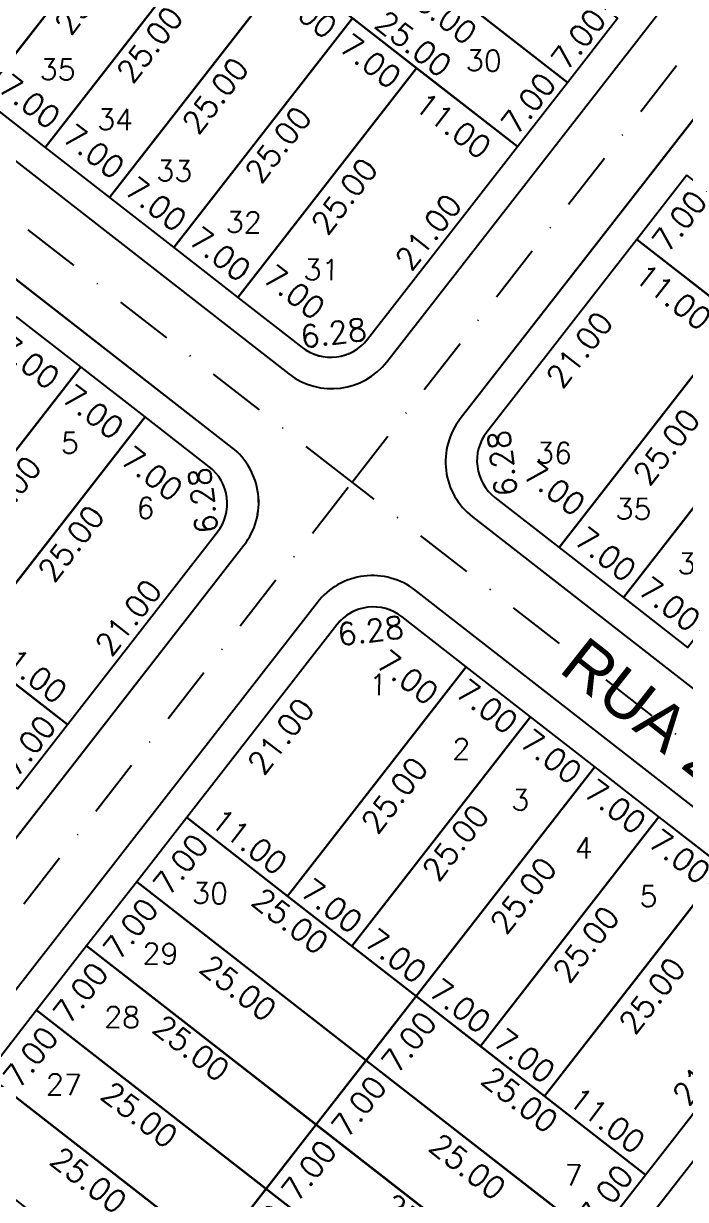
# Model space of a CAD drawing. Header units: millimetres. Extents: x -4430026 to 4783824, y 584 to 9593110.
# Drawn here: x 2318.3 to 2375.3, y 808.9 to 910.1 of the extents above; entities that cross this region are included whole.
import ezdxf
from ezdxf.enums import TextEntityAlignment as Align

# ---------------------------------------------------------------- set-up
doc = ezdxf.new("R2010")
doc.units = ezdxf.units.MM
doc.linetypes.add('CONTINUO', pattern=[0])
doc.linetypes.add('DASHDOT', pattern=[1, 0.5, -0.25, 0, -0.25])
for name, color, linetype in [('Calçada', 1, 'Continuous'), ('Cota', 8, 'Continuous'), ('Cota Curvas', 2, 'Continuous'), ('EIXO DAS VIAS', 252, 'DASHDOT'), ('Lotes', 2, 'Continuous'), ('Nomes de Ruas', 3, 'Continuous'), ('Numero de lotes', 5, 'Continuous')]:
    doc.layers.add(name, color=color, linetype=linetype)
doc.styles.add('arcad1', font='romans.shx')
doc.styles.add('ARIAL', font='arial.ttf', dxfattribs={"height": 0.25})
doc.styles.add('ROMANS', font='romans.shx')
doc.dimstyles.new('BOLA100', dxfattribs={"dimscale": 0, "dimtxt": 1.9, "dimasz": 0.18, "dimexe": 0.18, "dimexo": 0.063, "dimgap": 0, "dimtad": 1, "dimzin": 4, "dimdsep": 46, "dimtxsty": 'ROMANS', "dimcen": 0.09, "dimse1": 1, "dimse2": 1, "dimsd1": 1, "dimsd2": 1, "dimclrt": 256, "dimaunit": 1, "dimadec": 4, "dimazin": 0, "dimtfac": 1.2, "dimtix": 1, "dimtmove": 2, "dimatfit": 3, "dimfxl": 1, "dimtvp": 2, "dimtolj": 1, "dimtzin": 4, "dimarcsym": 0})

# ---------------------------------------------------------------- blocks, each defined once
blk = doc.blocks.new('*D1413')
at = {"layer": 'DEFPOINTS', "color": 0}
for p in [(2319.47, 825.2), (2321.85, 823.35), (2315.17, 819.68)]:
    blk.add_point(p, dxfattribs=at)
at = {"layer": 'Cota', "insert": (2318.95, 821.17), "char_height": 1.9, "attachment_point": 5, "rotation": 52.0936, "style": 'ROMANS'}
blk.add_mtext('\\A1;7.00', dxfattribs=at)
blk = doc.blocks.new('*D1414')
at = {"layer": 'DEFPOINTS', "color": 0}
for p in [(2323.77, 830.72), (2326.15, 828.87), (2319.47, 825.2)]:
    blk.add_point(p, dxfattribs=at)
at = {"layer": 'Cota', "insert": (2323.25, 826.69), "char_height": 1.9, "attachment_point": 5, "rotation": 52.0936, "style": 'ROMANS'}
blk.add_mtext('\\A1;7.00', dxfattribs=at)
blk = doc.blocks.new('*D1415')
at = {"layer": 'DEFPOINTS', "color": 0}
for p in [(2328.07, 836.25), (2330.45, 834.39), (2323.77, 830.72)]:
    blk.add_point(p, dxfattribs=at)
at = {"layer": 'Cota', "insert": (2327.55, 832.21), "char_height": 1.9, "attachment_point": 5, "rotation": 52.0936, "style": 'ROMANS'}
blk.add_mtext('\\A1;7.00', dxfattribs=at)
blk = doc.blocks.new('*D1416')
at = {"layer": 'DEFPOINTS', "color": 0}
for p in [(2332.37, 841.77), (2334.75, 839.92), (2328.07, 836.25)]:
    blk.add_point(p, dxfattribs=at)
at = {"layer": 'Cota', "insert": (2331.85, 837.74), "char_height": 1.9, "attachment_point": 5, "rotation": 52.0936, "style": 'ROMANS'}
blk.add_mtext('\\A1;7.00', dxfattribs=at)
blk = doc.blocks.new('*D1417')
at = {"layer": 'DEFPOINTS', "color": 0}
for p in [(2345.27, 858.34), (2347.66, 856.48), (2332.37, 841.77)]:
    blk.add_point(p, dxfattribs=at)
at = {"layer": 'Cota', "insert": (2340.46, 848.78), "char_height": 1.9, "attachment_point": 5, "rotation": 52.0936, "style": 'ROMANS'}
blk.add_mtext('\\A1;21.00', dxfattribs=at)
blk = doc.blocks.new('*D1424')
at = {"layer": 'DEFPOINTS', "color": 0}
for p in [(2339.19, 809.84), (2341.47, 808.07), (2334.89, 804.32)]:
    blk.add_point(p, dxfattribs=at)
at = {"layer": 'Cota', "insert": (2338.58, 805.89), "char_height": 1.9, "attachment_point": 5, "rotation": 52.0936, "style": 'ROMANS'}
blk.add_mtext('\\A1;7.00', dxfattribs=at)
blk = doc.blocks.new('*D1425')
at = {"layer": 'DEFPOINTS', "color": 0}
for p in [(2343.5, 815.37), (2345.78, 813.59), (2339.19, 809.84)]:
    blk.add_point(p, dxfattribs=at)
at = {"layer": 'Cota', "insert": (2342.88, 811.41), "char_height": 1.9, "attachment_point": 5, "rotation": 52.0936, "style": 'ROMANS'}
blk.add_mtext('\\A1;7.00', dxfattribs=at)
blk = doc.blocks.new('*D1426')
at = {"layer": 'DEFPOINTS', "color": 0}
for p in [(2347.8, 820.89), (2350.08, 819.11), (2343.5, 815.37)]:
    blk.add_point(p, dxfattribs=at)
at = {"layer": 'Cota', "insert": (2347.18, 816.93), "char_height": 1.9, "attachment_point": 5, "rotation": 52.0936, "style": 'ROMANS'}
blk.add_mtext('\\A1;7.00', dxfattribs=at)
blk = doc.blocks.new('*D1427')
at = {"layer": 'DEFPOINTS', "color": 0}
for p in [(2352.1, 826.41), (2354.38, 824.64), (2347.8, 820.89)]:
    blk.add_point(p, dxfattribs=at)
at = {"layer": 'Cota', "insert": (2351.48, 822.46), "char_height": 1.9, "attachment_point": 5, "rotation": 52.0936, "style": 'ROMANS'}
blk.add_mtext('\\A1;7.00', dxfattribs=at)
blk = doc.blocks.new('*D1428')
at = {"layer": 'DEFPOINTS', "color": 0}
for p in [(2367.46, 846.14), (2369.74, 844.36), (2352.1, 826.41)]:
    blk.add_point(p, dxfattribs=at)
at = {"layer": 'Cota', "insert": (2361.31, 835.08), "char_height": 1.9, "attachment_point": 5, "rotation": 52.0936, "style": 'ROMANS'}
blk.add_mtext('\\A1;25.00', dxfattribs=at)
blk = doc.blocks.new('*D1436')
at = {"layer": 'DEFPOINTS', "color": 0}
for p in [(2371.3, 811.46), (2371.82, 811.05), (2367.52, 805.53)]:
    blk.add_point(p, dxfattribs=at)
at = {"layer": 'Cota', "insert": (2368.4, 809.28), "char_height": 1.9, "attachment_point": 5, "rotation": 52.0936, "style": 'ROMANS'}
blk.add_mtext('\\A1;7.00', dxfattribs=at)
blk = doc.blocks.new('*D1437')
at = {"layer": 'DEFPOINTS', "color": 0}
for p in [(2384.21, 828.02), (2384.72, 827.62), (2371.82, 811.05)]:
    blk.add_point(p, dxfattribs=at)
at = {"layer": 'Cota', "insert": (2377.01, 820.32), "char_height": 1.9, "attachment_point": 5, "rotation": 52.0936, "style": 'ROMANS'}
blk.add_mtext('\\A1;21.00', dxfattribs=at)
blk = doc.blocks.new('*D1438')
at = {"layer": 'DEFPOINTS', "color": 0}
for p in [(2356.41, 854.74), (2358.67, 852.98), (2341.05, 835.01)]:
    blk.add_point(p, dxfattribs=at)
at = {"layer": 'Cota', "insert": (2350.24, 843.7), "char_height": 1.9, "attachment_point": 5, "rotation": 52.0936, "style": 'ROMANS'}
blk.add_mtext('\\A1;25.00', dxfattribs=at)
blk = doc.blocks.new('*D1439')
at = {"layer": 'DEFPOINTS', "color": 0}
for p in [(2361.93, 850.44), (2363.91, 848.9), (2346.57, 830.71)]:
    blk.add_point(p, dxfattribs=at)
at = {"layer": 'Cota', "insert": (2355.48, 839.62), "char_height": 1.9, "attachment_point": 5, "rotation": 52.0936, "style": 'ROMANS'}
blk.add_mtext('\\A1;25.00', dxfattribs=at)
blk = doc.blocks.new('*D1440')
at = {"layer": 'DEFPOINTS', "color": 0}
for p in [(2372.98, 841.84), (2375.14, 840.15), (2357.62, 822.11)]:
    blk.add_point(p, dxfattribs=at)
at = {"layer": 'Cota', "insert": (2366.71, 830.88), "char_height": 1.9, "attachment_point": 5, "rotation": 52.0936, "style": 'ROMANS'}
blk.add_mtext('\\A1;25.00', dxfattribs=at)
blk = doc.blocks.new('*D1441')
at = {"layer": 'DEFPOINTS', "color": 0}
for p in [(2378.5, 837.54), (2380.81, 835.74), (2363.14, 817.81)]:
    blk.add_point(p, dxfattribs=at)
at = {"layer": 'Cota', "insert": (2372.38, 826.46), "char_height": 1.9, "attachment_point": 5, "rotation": 52.0936, "style": 'ROMANS'}
blk.add_mtext('\\A1;25.00', dxfattribs=at)
blk = doc.blocks.new('*D1442')
at = {"layer": 'DEFPOINTS', "color": 0}
for p in [(2371.08, 891.48), (2373.34, 889.71), (2358.17, 874.91)]:
    blk.add_point(p, dxfattribs=at)
at = {"layer": 'Cota', "insert": (2366.14, 882.01), "char_height": 1.9, "attachment_point": 5, "rotation": 52.0936, "style": 'ROMANS'}
blk.add_mtext('\\A1;21.00', dxfattribs=at)
blk = doc.blocks.new('*D1443')
at = {"layer": 'DEFPOINTS', "color": 0}
for p in [(2379.76, 884.72), (2382.05, 882.94), (2364.4, 865)]:
    blk.add_point(p, dxfattribs=at)
at = {"layer": 'Cota', "insert": (2373.62, 873.66), "char_height": 1.9, "attachment_point": 5, "rotation": 52.0936, "style": 'ROMANS'}
blk.add_mtext('\\A1;25.00', dxfattribs=at)
blk = doc.blocks.new('*D1444')
at = {"layer": 'DEFPOINTS', "color": 0}
for p in [(2385.28, 880.42), (2387.54, 878.66), (2369.92, 860.69)]:
    blk.add_point(p, dxfattribs=at)
at = {"layer": 'Cota', "insert": (2379.11, 869.38), "char_height": 1.9, "attachment_point": 5, "rotation": 52.0936, "style": 'ROMANS'}
blk.add_mtext('\\A1;25.00', dxfattribs=at)
blk = doc.blocks.new('*D1483')
at = {"layer": 'DEFPOINTS', "color": 0}
for p in [(2375.38, 897), (2377.64, 895.24), (2371.08, 891.48)]:
    blk.add_point(p, dxfattribs=at)
at = {"layer": 'Cota', "insert": (2374.74, 893.06), "char_height": 1.9, "attachment_point": 5, "rotation": 52.0936, "style": 'ROMANS'}
blk.add_mtext('\\A1;7.00', dxfattribs=at)
blk = doc.blocks.new('*D1647')
at = {"layer": 'DEFPOINTS', "color": 0}
for p in [(2317.75, 884.84), (2319.91, 883.16), (2302.39, 865.12)]:
    blk.add_point(p, dxfattribs=at)
at = {"layer": 'Cota', "insert": (2311.48, 873.88), "char_height": 1.9, "attachment_point": 5, "rotation": 52.0936, "style": 'ROMANS'}
blk.add_mtext('\\A1;25.00', dxfattribs=at)
blk = doc.blocks.new('*D1648')
at = {"layer": 'DEFPOINTS', "color": 0}
for p in [(2323.27, 880.54), (2325.44, 878.85), (2307.91, 860.82)]:
    blk.add_point(p, dxfattribs=at)
at = {"layer": 'Cota', "insert": (2317.01, 869.58), "char_height": 1.9, "attachment_point": 5, "rotation": 52.0936, "style": 'ROMANS'}
blk.add_mtext('\\A1;25.00', dxfattribs=at)
blk = doc.blocks.new('*D1649')
at = {"layer": 'DEFPOINTS', "color": 0}
for p in [(2328.79, 876.24), (2330.86, 874.63), (2313.43, 856.52)]:
    blk.add_point(p, dxfattribs=at)
at = {"layer": 'Cota', "insert": (2322.43, 865.35), "char_height": 1.9, "attachment_point": 5, "rotation": 52.0936, "style": 'ROMANS'}
blk.add_mtext('\\A1;25.00', dxfattribs=at)
blk = doc.blocks.new('*D1664')
at = {"layer": 'DEFPOINTS', "color": 0}
for p in [(2321.66, 850.11), (2322.11, 849.76), (2317.81, 844.23)]:
    blk.add_point(p, dxfattribs=at)
at = {"layer": 'Cota', "insert": (2318.76, 847.93), "char_height": 1.9, "attachment_point": 5, "rotation": 52.0936, "style": 'ROMANS'}
blk.add_mtext('\\A1;7.00', dxfattribs=at)
blk = doc.blocks.new('*D1665')
at = {"layer": 'DEFPOINTS', "color": 0}
for p in [(2334.56, 866.68), (2335.02, 866.33), (2322.11, 849.76)]:
    blk.add_point(p, dxfattribs=at)
at = {"layer": 'Cota', "insert": (2327.36, 858.98), "char_height": 1.9, "attachment_point": 5, "rotation": 52.0936, "style": 'ROMANS'}
blk.add_mtext('\\A1;21.00', dxfattribs=at)
blk = doc.blocks.new('*D1666')
at = {"layer": 'DEFPOINTS', "color": 0}
for p in [(2341.09, 914.82), (2343.26, 913.14), (2325.73, 895.1)]:
    blk.add_point(p, dxfattribs=at)
at = {"layer": 'Cota', "insert": (2334.83, 903.86), "char_height": 1.9, "attachment_point": 5, "rotation": 52.0936, "style": 'ROMANS'}
blk.add_mtext('\\A1;25.00', dxfattribs=at)
blk = doc.blocks.new('*D1667')
at = {"layer": 'DEFPOINTS', "color": 0}
for p in [(2346.62, 910.52), (2348.66, 908.93), (2331.26, 890.8)]:
    blk.add_point(p, dxfattribs=at)
at = {"layer": 'Cota', "insert": (2340.23, 899.65), "char_height": 1.9, "attachment_point": 5, "rotation": 52.0936, "style": 'ROMANS'}
blk.add_mtext('\\A1;25.00', dxfattribs=at)
blk = doc.blocks.new('*D1668')
at = {"layer": 'DEFPOINTS', "color": 0}
for p in [(2352.14, 906.22), (2354.36, 904.5), (2336.78, 886.5)]:
    blk.add_point(p, dxfattribs=at)
at = {"layer": 'Cota', "insert": (2345.93, 895.22), "char_height": 1.9, "attachment_point": 5, "rotation": 52.0936, "style": 'ROMANS'}
blk.add_mtext('\\A1;25.00', dxfattribs=at)
blk = doc.blocks.new('*D1669')
at = {"layer": 'DEFPOINTS', "color": 0}
for p in [(2360.35, 899.83), (2360.82, 899.47), (2347.92, 882.9)]:
    blk.add_point(p, dxfattribs=at)
at = {"layer": 'Cota', "insert": (2353.15, 892.13), "char_height": 1.9, "attachment_point": 5, "rotation": 52.0936, "style": 'ROMANS'}
blk.add_mtext('\\A1;21.00', dxfattribs=at)
blk = doc.blocks.new('*D1695')
at = {"layer": 'DEFPOINTS', "color": 0}
for p in [(2364.65, 905.36), (2365.12, 904.99), (2360.82, 899.47)]:
    blk.add_point(p, dxfattribs=at)
at = {"layer": 'Cota', "insert": (2361.75, 903.18), "char_height": 1.9, "attachment_point": 5, "rotation": 52.0936, "style": 'ROMANS'}
blk.add_mtext('\\A1;7.00', dxfattribs=at)
blk = doc.blocks.new('*D1696')
at = {"layer": 'DEFPOINTS', "color": 0}
for p in [(2368.95, 910.88), (2369.42, 910.51), (2365.12, 904.99)]:
    blk.add_point(p, dxfattribs=at)
at = {"layer": 'Cota', "insert": (2366.05, 908.7), "char_height": 1.9, "attachment_point": 5, "rotation": 52.0936, "style": 'ROMANS'}
blk.add_mtext('\\A1;7.00', dxfattribs=at)
blk = doc.blocks.new('*D2949')
at = {"layer": 'DEFPOINTS', "color": 0}
for p in [(2317.02, 884.37), (2322.54, 880.07), (2320.97, 878.06)]:
    blk.add_point(p, dxfattribs=at)
at = {"layer": 'Cota', "insert": (2318.8, 880.96), "char_height": 1.9, "attachment_point": 5, "rotation": 322.0936, "style": 'ROMANS'}
blk.add_mtext('\\A1;7.00', dxfattribs=at)
blk = doc.blocks.new('*D2950')
at = {"layer": 'DEFPOINTS', "color": 0}
for p in [(2322.54, 880.07), (2328.06, 875.77), (2326.5, 873.76)]:
    blk.add_point(p, dxfattribs=at)
at = {"layer": 'Cota', "insert": (2324.32, 876.66), "char_height": 1.9, "attachment_point": 5, "rotation": 322.0936, "style": 'ROMANS'}
blk.add_mtext('\\A1;7.00', dxfattribs=at)
blk = doc.blocks.new('*D2951')
at = {"layer": 'DEFPOINTS', "color": 0}
for p in [(2356.41, 854.74), (2361.93, 850.44), (2360.37, 848.43)]:
    blk.add_point(p, dxfattribs=at)
at = {"layer": 'Cota', "insert": (2358.19, 851.33), "char_height": 1.9, "attachment_point": 5, "rotation": 322.0936, "style": 'ROMANS'}
blk.add_mtext('\\A1;7.00', dxfattribs=at)
blk = doc.blocks.new('*D2952')
at = {"layer": 'DEFPOINTS', "color": 0}
for p in [(2361.93, 850.44), (2367.46, 846.14), (2365.89, 844.12)]:
    blk.add_point(p, dxfattribs=at)
at = {"layer": 'Cota', "insert": (2363.71, 847.02), "char_height": 1.9, "attachment_point": 5, "rotation": 322.0936, "style": 'ROMANS'}
blk.add_mtext('\\A1;7.00', dxfattribs=at)
blk = doc.blocks.new('*D2953')
at = {"layer": 'DEFPOINTS', "color": 0}
for p in [(2367.46, 846.14), (2372.98, 841.84), (2371.41, 839.82)]:
    blk.add_point(p, dxfattribs=at)
at = {"layer": 'Cota', "insert": (2369.23, 842.72), "char_height": 1.9, "attachment_point": 5, "rotation": 322.0936, "style": 'ROMANS'}
blk.add_mtext('\\A1;7.00', dxfattribs=at)
blk = doc.blocks.new('*D2954')
at = {"layer": 'DEFPOINTS', "color": 0}
for p in [(2372.98, 841.84), (2378.5, 837.54), (2376.94, 835.52)]:
    blk.add_point(p, dxfattribs=at)
at = {"layer": 'Cota', "insert": (2374.76, 838.42), "char_height": 1.9, "attachment_point": 5, "rotation": 322.0936, "style": 'ROMANS'}
blk.add_mtext('\\A1;7.00', dxfattribs=at)
blk = doc.blocks.new('*D3192')
at = {"layer": 'DEFPOINTS', "color": 0}
for p in [(2313.43, 856.52), (2322.11, 849.76), (2322.56, 850.33)]:
    blk.add_point(p, dxfattribs=at)
at = {"layer": 'Cota', "insert": (2318.8, 854.45), "char_height": 1.9, "attachment_point": 5, "rotation": 322.0936, "style": 'ROMANS'}
blk.add_mtext('\\A1;11.00', dxfattribs=at)
blk = doc.blocks.new('*D3193')
at = {"layer": 'DEFPOINTS', "color": 0}
for p in [(2332.37, 841.77), (2341.49, 835.58), (2341.05, 835.01)]:
    blk.add_point(p, dxfattribs=at)
at = {"layer": 'Cota', "insert": (2337.74, 839.71), "char_height": 1.9, "attachment_point": 5, "rotation": 322.0936, "style": 'ROMANS'}
blk.add_mtext('\\A1;11.00', dxfattribs=at)
blk = doc.blocks.new('*D3194')
at = {"layer": 'DEFPOINTS', "color": 0}
for p in [(2341.05, 835.01), (2346.57, 830.71), (2347.02, 831.28)]:
    blk.add_point(p, dxfattribs=at)
at = {"layer": 'Cota', "insert": (2344.84, 834.18), "char_height": 1.9, "attachment_point": 5, "rotation": 322.0936, "style": 'ROMANS'}
blk.add_mtext('\\A1;7.00', dxfattribs=at)
blk = doc.blocks.new('*D3195')
at = {"layer": 'DEFPOINTS', "color": 0}
for p in [(2346.57, 830.71), (2352.1, 826.41), (2352.54, 826.98)]:
    blk.add_point(p, dxfattribs=at)
at = {"layer": 'Cota', "insert": (2350.36, 829.88), "char_height": 1.9, "attachment_point": 5, "rotation": 322.0936, "style": 'ROMANS'}
blk.add_mtext('\\A1;7.00', dxfattribs=at)
blk = doc.blocks.new('*D3196')
at = {"layer": 'DEFPOINTS', "color": 0}
for p in [(2352.1, 826.41), (2358.06, 822.68), (2357.62, 822.11)]:
    blk.add_point(p, dxfattribs=at)
at = {"layer": 'Cota', "insert": (2355.88, 825.58), "char_height": 1.9, "attachment_point": 5, "rotation": 322.0936, "style": 'ROMANS'}
blk.add_mtext('\\A1;7.00', dxfattribs=at)
blk = doc.blocks.new('*D3197')
at = {"layer": 'DEFPOINTS', "color": 0}
for p in [(2357.62, 822.11), (2363.58, 818.38), (2363.14, 817.81)]:
    blk.add_point(p, dxfattribs=at)
at = {"layer": 'Cota', "insert": (2361.41, 821.28), "char_height": 1.9, "attachment_point": 5, "rotation": 322.0936, "style": 'ROMANS'}
blk.add_mtext('\\A1;7.00', dxfattribs=at)
blk = doc.blocks.new('*D3198')
at = {"layer": 'DEFPOINTS', "color": 0}
for p in [(2363.14, 817.81), (2372.26, 811.62), (2371.82, 811.05)]:
    blk.add_point(p, dxfattribs=at)
at = {"layer": 'Cota', "insert": (2368.51, 815.75), "char_height": 1.9, "attachment_point": 5, "rotation": 322.0936, "style": 'ROMANS'}
blk.add_mtext('\\A1;11.00', dxfattribs=at)
blk = doc.blocks.new('*D3199')
at = {"layer": 'DEFPOINTS', "color": 0}
for p in [(2302.39, 865.12), (2322.11, 849.76), (2320.58, 847.79)]:
    blk.add_point(p, dxfattribs=at)
at = {"layer": 'Cota', "insert": (2311.3, 856.22), "char_height": 1.9, "attachment_point": 5, "rotation": 322.0936, "style": 'ROMANS'}
blk.add_mtext('\\A1;25.00', dxfattribs=at)
blk = doc.blocks.new('*D3200')
at = {"layer": 'DEFPOINTS', "color": 0}
for p in [(2332.37, 841.77), (2352.1, 826.41), (2350.56, 824.44)]:
    blk.add_point(p, dxfattribs=at)
at = {"layer": 'Cota', "insert": (2341.28, 832.87), "char_height": 1.9, "attachment_point": 5, "rotation": 322.0936, "style": 'ROMANS'}
blk.add_mtext('\\A1;25.00', dxfattribs=at)
blk = doc.blocks.new('*D3201')
at = {"layer": 'DEFPOINTS', "color": 0}
for p in [(2352.1, 826.41), (2371.82, 811.05), (2370.29, 809.08)]:
    blk.add_point(p, dxfattribs=at)
at = {"layer": 'Cota', "insert": (2361.01, 817.51), "char_height": 1.9, "attachment_point": 5, "rotation": 322.0936, "style": 'ROMANS'}
blk.add_mtext('\\A1;25.00', dxfattribs=at)
blk = doc.blocks.new('*D3203')
at = {"layer": 'DEFPOINTS', "color": 0}
for p in [(2328.07, 836.25), (2347.8, 820.89), (2346.08, 818.68)]:
    blk.add_point(p, dxfattribs=at)
at = {"layer": 'Cota', "insert": (2336.8, 827.11), "char_height": 1.9, "attachment_point": 5, "rotation": 322.0936, "style": 'ROMANS'}
blk.add_mtext('\\A1;25.00', dxfattribs=at)
blk = doc.blocks.new('*D3204')
at = {"layer": 'DEFPOINTS', "color": 0}
for p in [(2347.8, 820.89), (2367.52, 805.53), (2365.8, 803.32)]:
    blk.add_point(p, dxfattribs=at)
at = {"layer": 'Cota', "insert": (2356.52, 811.75), "char_height": 1.9, "attachment_point": 5, "rotation": 322.0936, "style": 'ROMANS'}
blk.add_mtext('\\A1;25.00', dxfattribs=at)
blk = doc.blocks.new('*D3206')
at = {"layer": 'DEFPOINTS', "color": 0}
for p in [(2323.77, 830.72), (2343.5, 815.37), (2342.05, 813.51)]:
    blk.add_point(p, dxfattribs=at)
at = {"layer": 'Cota', "insert": (2332.77, 821.94), "char_height": 1.9, "attachment_point": 5, "rotation": 322.0936, "style": 'ROMANS'}
blk.add_mtext('\\A1;25.00', dxfattribs=at)
blk = doc.blocks.new('*D3207')
at = {"layer": 'DEFPOINTS', "color": 0}
for p in [(2343.5, 815.37), (2363.22, 800.01), (2361.78, 798.15)]:
    blk.add_point(p, dxfattribs=at)
at = {"layer": 'Cota', "insert": (2352.5, 806.58), "char_height": 1.9, "attachment_point": 5, "rotation": 322.0936, "style": 'ROMANS'}
blk.add_mtext('\\A1;25.00', dxfattribs=at)
blk = doc.blocks.new('*D3209')
at = {"layer": 'DEFPOINTS', "color": 0}
for p in [(2319.47, 825.2), (2339.19, 809.84), (2337.59, 807.78)]:
    blk.add_point(p, dxfattribs=at)
at = {"layer": 'Cota', "insert": (2328.31, 816.21), "char_height": 1.9, "attachment_point": 5, "rotation": 322.0936, "style": 'ROMANS'}
blk.add_mtext('\\A1;25.00', dxfattribs=at)
blk = doc.blocks.new('*D3210')
at = {"layer": 'DEFPOINTS', "color": 0}
for p in [(2339.19, 809.84), (2358.92, 794.48), (2357.32, 792.43)]:
    blk.add_point(p, dxfattribs=at)
at = {"layer": 'Cota', "insert": (2348.04, 800.85), "char_height": 1.9, "attachment_point": 5, "rotation": 322.0936, "style": 'ROMANS'}
blk.add_mtext('\\A1;25.00', dxfattribs=at)
blk = doc.blocks.new('*D3212')
at = {"layer": 'DEFPOINTS', "color": 0}
for p in [(2315.17, 819.68), (2334.89, 804.32), (2333.21, 802.15)]:
    blk.add_point(p, dxfattribs=at)
at = {"layer": 'Cota', "insert": (2323.93, 810.58), "char_height": 1.9, "attachment_point": 5, "rotation": 322.0936, "style": 'ROMANS'}
blk.add_mtext('\\A1;25.00', dxfattribs=at)
blk = doc.blocks.new('*D3215')
at = {"layer": 'DEFPOINTS', "color": 0}
for p in [(2310.87, 814.16), (2330.59, 798.8), (2329.02, 796.78)]:
    blk.add_point(p, dxfattribs=at)
at = {"layer": 'Cota', "insert": (2319.74, 805.21), "char_height": 1.9, "attachment_point": 5, "rotation": 322.0936, "style": 'ROMANS'}
blk.add_mtext('\\A1;25.00', dxfattribs=at)
blk = doc.blocks.new('*D3595')
at = {"layer": 'DEFPOINTS', "color": 0}
for p in [(2349.7, 925.87), (2369.42, 910.51), (2367.53, 908.09)]:
    blk.add_point(p, dxfattribs=at)
at = {"layer": 'Cota', "insert": (2358.26, 916.52), "char_height": 1.9, "attachment_point": 5, "rotation": 322.0936, "style": 'ROMANS'}
blk.add_mtext('\\A1;25.00', dxfattribs=at)
blk = doc.blocks.new('*D3605')
at = {"layer": 'DEFPOINTS', "color": 0}
for p in [(2345.39, 920.35), (2365.12, 904.99), (2363.33, 902.69)]:
    blk.add_point(p, dxfattribs=at)
at = {"layer": 'Cota', "insert": (2354.05, 911.12), "char_height": 1.9, "attachment_point": 5, "rotation": 322.0936, "style": 'ROMANS'}
blk.add_mtext('\\A1;25.00', dxfattribs=at)
blk = doc.blocks.new('*D3615')
at = {"layer": 'DEFPOINTS', "color": 0}
for p in [(2341.09, 914.82), (2360.82, 899.47), (2361.15, 899.9)]:
    blk.add_point(p, dxfattribs=at)
at = {"layer": 'Cota', "insert": (2351.87, 908.32), "char_height": 1.9, "attachment_point": 5, "rotation": 322.0936, "style": 'ROMANS'}
blk.add_mtext('\\A1;25.00', dxfattribs=at)
blk = doc.blocks.new('*D3616')
at = {"layer": 'DEFPOINTS', "color": 0}
for p in [(2371.08, 891.48), (2390.8, 876.12), (2391.14, 876.55)]:
    blk.add_point(p, dxfattribs=at)
at = {"layer": 'Cota', "insert": (2381.86, 884.98), "char_height": 1.9, "attachment_point": 5, "rotation": 322.0936, "style": 'ROMANS'}
blk.add_mtext('\\A1;25.00', dxfattribs=at)
blk = doc.blocks.new('*D3637')
at = {"layer": 'DEFPOINTS', "color": 0}
for p in [(2341.09, 914.82), (2346.62, 910.52), (2344.82, 908.22)]:
    blk.add_point(p, dxfattribs=at)
at = {"layer": 'Cota', "insert": (2342.64, 911.12), "char_height": 1.9, "attachment_point": 5, "rotation": 322.0936, "style": 'ROMANS'}
blk.add_mtext('\\A1;7.00', dxfattribs=at)
blk = doc.blocks.new('*D3638')
at = {"layer": 'DEFPOINTS', "color": 0}
for p in [(2346.62, 910.52), (2352.14, 906.22), (2350.34, 903.92)]:
    blk.add_point(p, dxfattribs=at)
at = {"layer": 'Cota', "insert": (2348.17, 906.82), "char_height": 1.9, "attachment_point": 5, "rotation": 322.0936, "style": 'ROMANS'}
blk.add_mtext('\\A1;7.00', dxfattribs=at)
blk = doc.blocks.new('*D3639')
at = {"layer": 'DEFPOINTS', "color": 0}
for p in [(2352.14, 906.22), (2360.82, 899.47), (2359.02, 897.16)]:
    blk.add_point(p, dxfattribs=at)
at = {"layer": 'Cota', "insert": (2355.27, 901.29), "char_height": 1.9, "attachment_point": 5, "rotation": 322.0936, "style": 'ROMANS'}
blk.add_mtext('\\A1;11.00', dxfattribs=at)
blk = doc.blocks.new('*D3640')
at = {"layer": 'DEFPOINTS', "color": 0}
for p in [(2371.08, 891.48), (2379.76, 884.72), (2377.96, 882.41)]:
    blk.add_point(p, dxfattribs=at)
at = {"layer": 'Cota', "insert": (2374.2, 886.54), "char_height": 1.9, "attachment_point": 5, "rotation": 322.0936, "style": 'ROMANS'}
blk.add_mtext('\\A1;11.00', dxfattribs=at)
blk = doc.blocks.new('*D3663')
at = {"layer": 'DEFPOINTS', "color": 0}
for p in [(2325.73, 895.1), (2331.9, 891.62), (2331.26, 890.8)]:
    blk.add_point(p, dxfattribs=at)
at = {"layer": 'Cota', "insert": (2329.72, 894.52), "char_height": 1.9, "attachment_point": 5, "rotation": 322.0936, "style": 'ROMANS'}
blk.add_mtext('\\A1;7.00', dxfattribs=at)
blk = doc.blocks.new('*D3664')
at = {"layer": 'DEFPOINTS', "color": 0}
for p in [(2331.26, 890.8), (2337.42, 887.32), (2336.78, 886.5)]:
    blk.add_point(p, dxfattribs=at)
at = {"layer": 'Cota', "insert": (2335.24, 890.22), "char_height": 1.9, "attachment_point": 5, "rotation": 322.0936, "style": 'ROMANS'}
blk.add_mtext('\\A1;7.00', dxfattribs=at)
blk = doc.blocks.new('*D3665')
at = {"layer": 'DEFPOINTS', "color": 0}
for p in [(2364.4, 865), (2369.92, 860.69), (2370.56, 861.52)]:
    blk.add_point(p, dxfattribs=at)
at = {"layer": 'Cota', "insert": (2368.38, 864.42), "char_height": 1.9, "attachment_point": 5, "rotation": 322.0936, "style": 'ROMANS'}
blk.add_mtext('\\A1;7.00', dxfattribs=at)
blk = doc.blocks.new('*D3666')
at = {"layer": 'DEFPOINTS', "color": 0}
for p in [(2369.92, 860.69), (2376.08, 857.22), (2375.44, 856.39)]:
    blk.add_point(p, dxfattribs=at)
at = {"layer": 'Cota', "insert": (2373.9, 860.12), "char_height": 1.9, "attachment_point": 5, "rotation": 322.0936, "style": 'ROMANS'}
blk.add_mtext('\\A1;7.00', dxfattribs=at)
blk = doc.blocks.new('*D6260')
at = {"layer": 'DEFPOINTS', "color": 0}
for p in [(2314.69, 903.7), (2321.04, 900.46), (2320.21, 899.4)]:
    blk.add_point(p, dxfattribs=at)
at = {"layer": 'Cota', "insert": (2318.86, 903.36), "char_height": 1.9, "attachment_point": 5, "rotation": 322.0936, "style": 'ROMANS'}
blk.add_mtext('\\A1;7.00', dxfattribs=at)
blk = doc.blocks.new('*D6261')
at = {"layer": 'DEFPOINTS', "color": 0}
for p in [(2320.21, 899.4), (2326.56, 896.16), (2325.73, 895.1)]:
    blk.add_point(p, dxfattribs=at)
at = {"layer": 'Cota', "insert": (2324.38, 899.06), "char_height": 1.9, "attachment_point": 5, "rotation": 322.0936, "style": 'ROMANS'}
blk.add_mtext('\\A1;7.00', dxfattribs=at)
blk = doc.blocks.new('*D6296')
at = {"layer": 'DEFPOINTS', "color": 0}
for p in [(2330.05, 923.43), (2332.3, 921.67), (2314.69, 903.7)]:
    blk.add_point(p, dxfattribs=at)
at = {"layer": 'Cota', "insert": (2323.87, 912.4), "char_height": 1.9, "attachment_point": 5, "rotation": 52.0936, "style": 'ROMANS'}
blk.add_mtext('\\A1;25.00', dxfattribs=at)
blk = doc.blocks.new('*D6297')
at = {"layer": 'DEFPOINTS', "color": 0}
for p in [(2335.57, 919.13), (2337.62, 917.53), (2320.21, 899.4)]:
    blk.add_point(p, dxfattribs=at)
at = {"layer": 'Cota', "insert": (2329.19, 908.25), "char_height": 1.9, "attachment_point": 5, "rotation": 52.0936, "style": 'ROMANS'}
blk.add_mtext('\\A1;25.00', dxfattribs=at)
blk = doc.blocks.new('*D7338')
at = {"layer": 'DEFPOINTS', "color": 0}
for p in [(2327.61, 874.77), (2333.13, 870.47), (2331.57, 868.45)]:
    blk.add_point(p, dxfattribs=at)
at = {"layer": 'Cota', "insert": (2329.39, 871.35), "char_height": 1.9, "attachment_point": 5, "rotation": 322.0936, "style": 'ROMANS'}
blk.add_mtext('\\A1;7.00', dxfattribs=at)
blk = doc.blocks.new('*D7339')
at = {"layer": 'DEFPOINTS', "color": 0}
for p in [(2349.59, 857.24), (2355.11, 852.94), (2353.55, 850.93)]:
    blk.add_point(p, dxfattribs=at)
at = {"layer": 'Cota', "insert": (2351.37, 853.83), "char_height": 1.9, "attachment_point": 5, "rotation": 322.0936, "style": 'ROMANS'}
blk.add_mtext('\\A1;7.00', dxfattribs=at)
blk = doc.blocks.new('*D7350')
at = {"layer": 'DEFPOINTS', "color": 0}
for p in [(2337.63, 887.54), (2343.79, 884.06), (2343.15, 883.24)]:
    blk.add_point(p, dxfattribs=at)
at = {"layer": 'Cota', "insert": (2341.62, 886.96), "char_height": 1.9, "attachment_point": 5, "rotation": 322.0936, "style": 'ROMANS'}
blk.add_mtext('\\A1;7.00', dxfattribs=at)
blk = doc.blocks.new('*D7351')
at = {"layer": 'DEFPOINTS', "color": 0}
for p in [(2360.02, 870.66), (2366.18, 867.18), (2365.54, 866.36)]:
    blk.add_point(p, dxfattribs=at)
at = {"layer": 'Cota', "insert": (2364, 870.08), "char_height": 1.9, "attachment_point": 5, "rotation": 322.0936, "style": 'ROMANS'}
blk.add_mtext('\\A1;7.00', dxfattribs=at)

msp = doc.modelspace()

# ---------------------------------------------------------------- linework, layer by layer
at = {"layer": 'Calçada', "lineweight": -3}
for p, q in [((2349.583, 880.966), (2483.653, 1053.147)), ((2349.583, 880.966), (2483.653, 1053.147)), ((2349.583, 880.966), (2483.653, 1053.147)), ((2349.583, 880.966), (2483.653, 1053.147)), ((2488.629, 1046.516), (2355.895, 876.051)), ((2488.629, 1046.516), (2355.895, 876.051)), ((2302.501, 910.022), (2341.163, 879.918)), ((2303.29, 909.408), (2341.163, 879.918)), ((2336.248, 873.606), (2298.375, 903.096)), ((2250.019, 753.1), (2337.295, 865.186)), ((2250.019, 753.1), (2337.295, 865.186)), ((2250.019, 753.1), (2337.295, 865.186)), ((2343.608, 860.271), (2265.551, 760.025)), ((2343.608, 860.271), (2265.551, 760.025)), ((2328.769, 751.692), (2387.003, 826.48)), ((2328.769, 751.692), (2387.003, 826.48))]:
    msp.add_line(p, q, dxfattribs=at)
for points in [[(2535.664, 1017.399, 0.5065204), (2533.026, 1026.707, -0.0840629), (2497.194, 1047.448, 0.4232808), (2488.629, 1046.516), (2355.895, 876.051, 0.4142136), (2356.943, 867.631), (2390.87, 841.212, 0.4142136), (2399.291, 842.26)], [(2535.664, 1017.399, 0.5065204), (2533.026, 1026.707, -0.0840629), (2497.194, 1047.448, 0.4232808), (2488.629, 1046.516), (2355.895, 876.051, 0.4142136), (2356.943, 867.631), (2390.87, 841.212, 0.4142136), (2399.291, 842.26)], [(2337.295, 865.186, 0.4142136), (2336.248, 873.606), (2298.375, 903.096, 0.4142136), (2289.954, 902.048), (2180.551, 761.545, 0.6181059), (2185.178, 751.86), (2245.178, 750.787, 0.2360131), (2250.019, 753.1)], [(2387.003, 826.48, 0.4142136), (2385.956, 834.9), (2352.028, 861.318, 0.4142136), (2343.608, 860.271), (2265.551, 760.025, 0.6181059), (2270.177, 750.34), (2323.927, 749.379, 0.2360131), (2328.769, 751.692)], [(2387.003, 826.48, 0.4142136), (2385.956, 834.9), (2352.028, 861.318, 0.4142136), (2343.608, 860.271), (2265.551, 760.025, 0.6181059), (2270.177, 750.34), (2323.927, 749.379, 0.2360131), (2328.769, 751.692)]]:
    msp.add_lwpolyline(points, format="xyb", close=True, dxfattribs=at)
for centre, start, end in [((2344.849, 884.652), 232.09358, 322.09358), ((2344.849, 884.652), 232.09358, 322.09358), ((2332.561, 868.872), 322.09358, 52.09358)]:
    msp.add_arc(centre, 6, start, end, dxfattribs=at)
at = {"layer": 'EIXO DAS VIAS', "ltscale": 10}
for p, q in [((2346.595, 870.618, 103.708), (2492.083, 1057.462, 103.708)), ((2346.595, 870.618, 103.708), (2292.942, 912.396, 103.708)), ((2250.104, 746.698, 103.708), (2346.595, 870.618, 103.708)), ((2396.303, 831.913, 103.708), (2346.595, 870.618, 103.708))]:
    msp.add_line(p, q, dxfattribs=at)
at = {"layer": 'Lotes', "lineweight": -3}
for p, q in [((2365.12, 904.989), (2325.669, 935.707)), ((2360.819, 899.466), (2321.369, 930.184)), ((2330.048, 923.426), (2314.688, 903.701)), ((2335.571, 919.126), (2320.212, 899.4)), ((2346.617, 910.524), (2331.258, 890.799)), ((2352.14, 906.224), (2336.781, 886.498)), ((2410.527, 860.76), (2371.077, 891.479)), ((2379.756, 884.721), (2364.396, 864.995)), ((2322.114, 849.758), (2282.663, 880.476)), ((2307.912, 860.816), (2323.271, 880.542)), ((2385.279, 880.42), (2369.919, 860.695)), ((2313.435, 856.516), (2328.794, 876.241)), ((2341.05, 835.013), (2356.41, 854.738)), ((2346.573, 830.712), (2361.933, 850.437)), ((2367.456, 846.137), (2294.471, 752.406)), ((2371.822, 811.052), (2332.371, 841.771)), ((2357.62, 822.111), (2372.979, 841.836)), ((2363.143, 817.81), (2378.502, 837.536)), ((2367.521, 805.529), (2328.07, 836.248)), ((2363.221, 800.006), (2323.77, 830.725)), ((2358.92, 794.483), (2319.469, 825.201)), ((2354.619, 788.96), (2315.169, 819.678))]:
    msp.add_line(p, q, dxfattribs=at)
at = {"layer": 'Lotes'}
msp.add_line((2314.688, 903.701), (2330.048, 923.426), dxfattribs=at)
at = {"layer": 'Lotes', "linetype": 'CONTINUO', "lineweight": -3}
for p, q in [((2330.048, 923.426), (2314.688, 903.701)), ((2314.688, 903.701), (2330.048, 923.426)), ((2365.12, 904.989), (2345.395, 920.348)), ((2345.395, 920.348), (2365.12, 904.989)), ((2335.571, 919.126), (2320.212, 899.4)), ((2320.212, 899.4), (2335.571, 919.126)), ((2341.094, 914.825), (2325.735, 895.1)), ((2325.735, 895.1), (2341.094, 914.825)), ((2341.094, 914.825), (2360.819, 899.466)), ((2346.617, 910.524), (2331.258, 890.799)), ((2331.258, 890.799), (2346.617, 910.524)), ((2352.14, 906.224), (2346.617, 910.524)), ((2365.12, 904.989), (2369.421, 910.512)), ((2352.14, 906.224), (2336.781, 886.498)), ((2336.781, 886.498), (2352.14, 906.224)), ((2360.819, 899.466), (2352.14, 906.224)), ((2360.819, 899.466), (2365.12, 904.989)), ((2314.688, 903.701), (2320.212, 899.4)), ((2320.212, 899.4), (2325.735, 895.1)), ((2347.918, 882.896), (2360.819, 899.466)), ((2375.377, 897.002), (2371.077, 891.479)), ((2325.735, 895.1), (2331.258, 890.799)), ((2371.077, 891.479), (2358.175, 874.909)), ((2379.756, 884.721), (2371.077, 891.479)), ((2371.077, 891.479), (2390.802, 876.119)), ((2331.258, 890.799), (2336.781, 886.498)), ((2336.781, 886.498), (2342.304, 882.198)), ((2323.271, 880.542), (2317.748, 884.842)), ((2379.756, 884.721), (2364.396, 864.995)), ((2364.396, 864.995), (2379.756, 884.721)), ((2323.271, 880.542), (2307.912, 860.816)), ((2307.912, 860.816), (2323.271, 880.542)), ((2328.794, 876.241), (2323.271, 880.542)), ((2385.279, 880.42), (2369.919, 860.695)), ((2369.919, 860.695), (2385.279, 880.42)), ((2328.794, 876.241), (2313.435, 856.516)), ((2313.435, 856.516), (2328.794, 876.241)), ((2334.317, 871.941), (2328.794, 876.241)), ((2358.873, 869.296), (2364.396, 864.995)), ((2322.114, 849.758), (2335.016, 866.327)), ((2322.114, 849.758), (2302.388, 865.117)), ((2364.396, 864.995), (2369.919, 860.695)), ((2369.919, 860.695), (2375.443, 856.394)), ((2356.41, 854.738), (2350.886, 859.039)), ((2345.273, 858.34), (2332.371, 841.771)), ((2313.435, 856.516), (2322.114, 849.758)), ((2356.41, 854.738), (2341.05, 835.013)), ((2341.05, 835.013), (2356.41, 854.738)), ((2361.933, 850.437), (2356.41, 854.738)), ((2317.813, 844.235), (2322.114, 849.758)), ((2361.933, 850.437), (2346.573, 830.712)), ((2346.573, 830.712), (2361.933, 850.437)), ((2367.456, 846.137), (2361.933, 850.437)), ((2367.456, 846.137), (2352.096, 826.411)), ((2352.096, 826.411), (2367.456, 846.137)), ((2372.979, 841.836), (2367.456, 846.137)), ((2332.371, 841.771), (2328.07, 836.248)), ((2332.371, 841.771), (2341.05, 835.013)), ((2352.096, 826.411), (2332.371, 841.771)), ((2372.979, 841.836), (2357.62, 822.111)), ((2357.62, 822.111), (2372.979, 841.836)), ((2378.502, 837.536), (2372.979, 841.836)), ((2378.502, 837.536), (2363.143, 817.81)), ((2363.143, 817.81), (2378.502, 837.536)), ((2328.07, 836.248), (2323.77, 830.725)), ((2347.796, 820.888), (2328.07, 836.248)), ((2328.07, 836.248), (2347.796, 820.888)), ((2341.05, 835.013), (2346.573, 830.712)), ((2323.77, 830.725), (2319.469, 825.201)), ((2343.495, 815.365), (2323.77, 830.725)), ((2323.77, 830.725), (2343.495, 815.365)), ((2346.573, 830.712), (2352.096, 826.411)), ((2371.822, 811.052), (2384.724, 827.621)), ((2352.096, 826.411), (2347.796, 820.888)), ((2347.796, 820.888), (2352.096, 826.411)), ((2352.096, 826.411), (2357.62, 822.111)), ((2371.822, 811.052), (2352.096, 826.411)), ((2319.469, 825.201), (2315.169, 819.678)), ((2339.195, 809.842), (2319.469, 825.201)), ((2319.469, 825.201), (2339.195, 809.842)), ((2357.62, 822.111), (2363.143, 817.81)), ((2347.796, 820.888), (2343.495, 815.365)), ((2343.495, 815.365), (2347.796, 820.888)), ((2347.796, 820.888), (2367.521, 805.529)), ((2367.521, 805.529), (2347.796, 820.888)), ((2334.894, 804.319), (2315.169, 819.678)), ((2315.169, 819.678), (2334.894, 804.319)), ((2363.143, 817.81), (2371.822, 811.052)), ((2343.495, 815.365), (2339.195, 809.842)), ((2339.195, 809.842), (2343.495, 815.365)), ((2343.495, 815.365), (2363.221, 800.006)), ((2363.221, 800.006), (2343.495, 815.365)), ((2367.521, 805.529), (2371.822, 811.052)), ((2339.195, 809.842), (2334.894, 804.319)), ((2334.894, 804.319), (2339.195, 809.842)), ((2339.195, 809.842), (2358.92, 794.483)), ((2358.92, 794.483), (2339.195, 809.842))]:
    msp.add_line(p, q, dxfattribs=at)
at = {"layer": 'Lotes'}
for points in [[(2321.369, 930.184), (2306.009, 910.459), (2314.688, 903.701), (2330.048, 923.426)], [(2349.695, 925.871), (2345.395, 920.348), (2365.12, 904.989), (2369.421, 910.512)], [(2330.048, 923.426), (2314.688, 903.701), (2320.212, 899.4), (2335.571, 919.126)], [(2330.048, 923.426), (2314.688, 903.701), (2320.212, 899.4), (2335.571, 919.126)], [(2345.395, 920.348), (2341.094, 914.825), (2346.617, 910.524), (2352.14, 906.224), (2360.819, 899.466), (2365.12, 904.989)], [(2335.571, 919.126), (2320.212, 899.4), (2325.735, 895.1), (2341.094, 914.825)], [(2335.571, 919.126), (2320.212, 899.4), (2325.735, 895.1), (2341.094, 914.825)], [(2341.094, 914.825), (2325.735, 895.1), (2331.258, 890.799), (2346.617, 910.524)], [(2346.617, 910.524), (2331.258, 890.799), (2336.781, 886.498), (2352.14, 906.224)], [(2375.377, 897.002), (2371.077, 891.479), (2379.756, 884.721), (2385.279, 880.42), (2390.802, 876.119), (2395.103, 881.642)], [(2317.748, 884.842), (2302.388, 865.117), (2307.912, 860.816), (2323.271, 880.542)], [(2379.756, 884.721), (2364.396, 864.995), (2369.919, 860.695), (2385.279, 880.42)], [(2323.271, 880.542), (2307.912, 860.816), (2313.435, 856.516), (2328.794, 876.241)], [(2385.279, 880.42), (2369.919, 860.695), (2375.443, 856.394), (2390.802, 876.119)], [(2302.388, 865.117), (2298.088, 859.594), (2317.813, 844.235), (2322.114, 849.758), (2313.435, 856.516), (2307.912, 860.816)], [(2356.41, 854.738), (2341.05, 835.013), (2346.573, 830.712), (2361.933, 850.437)], [(2361.933, 850.437), (2346.573, 830.712), (2352.096, 826.411), (2367.456, 846.137)], [(2367.456, 846.137), (2352.096, 826.411), (2357.62, 822.111), (2372.979, 841.836)], [(2341.05, 835.013), (2332.371, 841.771), (2328.07, 836.248), (2347.796, 820.888), (2352.096, 826.411), (2346.573, 830.712)], [(2372.979, 841.836), (2357.62, 822.111), (2363.143, 817.81), (2378.502, 837.536)], [(2328.07, 836.248), (2323.77, 830.725), (2343.495, 815.365), (2347.796, 820.888)], [(2323.77, 830.725), (2319.469, 825.201), (2339.195, 809.842), (2343.495, 815.365)], [(2352.096, 826.411), (2347.796, 820.888), (2367.521, 805.529), (2371.822, 811.052), (2363.143, 817.81), (2357.62, 822.111)], [(2319.469, 825.201), (2315.169, 819.678), (2334.894, 804.319), (2339.195, 809.842)], [(2347.796, 820.888), (2343.495, 815.365), (2363.221, 800.006), (2367.521, 805.529)], [(2315.169, 819.678), (2310.868, 814.155), (2330.593, 798.796), (2334.894, 804.319)], [(2343.495, 815.365), (2339.195, 809.842), (2358.92, 794.483), (2363.221, 800.006)], [(2339.195, 809.842), (2334.894, 804.319), (2354.619, 788.96), (2358.92, 794.483)]]:
    msp.add_lwpolyline(points, close=True, dxfattribs=at)
for points in [[(2352.14, 906.224), (2336.781, 886.498), (2342.304, 882.198, 0.4142136), (2347.918, 882.896), (2360.819, 899.466)], [(2371.077, 891.479), (2358.175, 874.909, 0.4142136), (2358.873, 869.296), (2364.396, 864.995), (2379.756, 884.721)], [(2328.794, 876.241), (2313.435, 856.516), (2322.114, 849.758), (2335.016, 866.327, 0.4142136), (2334.317, 871.941)], [(2350.886, 859.039, 0.4142136), (2345.273, 858.34), (2332.371, 841.771), (2341.05, 835.013), (2356.41, 854.738)], [(2378.502, 837.536), (2363.143, 817.81), (2371.822, 811.052), (2384.724, 827.621, 0.4142136), (2384.025, 833.235)]]:
    msp.add_lwpolyline(points, format="xyb", close=True, dxfattribs=at)
at = {"layer": 'Lotes', "linetype": 'CONTINUO', "lineweight": -3}
for centre, start, end in [((2344.761, 885.354), 232.09358, 322.09358), ((2361.331, 872.452), 142.09358, 232.09358), ((2331.86, 868.784), 322.09358, 52.09358), ((2348.429, 855.883), 52.09358, 142.09358)]:
    msp.add_arc(centre, 4, start, end, dxfattribs=at)

# ---------------------------------------------------------------- texts
at = {"layer": 'Cota Curvas', "char_height": 1.9, "attachment_point": 5, "style": 'ROMANS'}
for insert, rotation in [((2344.999, 883.447, -51.854), 7.09358), ((2359.506, 872.225, -51.854), 97.09358), ((2333.77, 869.022, -51.854), 97.09358), ((2348.185, 857.839, -51.854), 7.09358)]:
    msp.add_mtext('\\A1;6.28', dxfattribs=dict(at, insert=insert, rotation=rotation))
at = {"layer": 'Nomes de Ruas', "extrusion": (-0.054299, 0.067518, 0.996239), "style": 'ARIAL'}
msp.add_text('RUA 2  .', height=4, rotation=102.96746, dxfattribs=at).set_placement((-2382.133, 822.626, -70.96), align=Align.MIDDLE_CENTER)
at = {"layer": 'Numero de lotes', "style": 'arcad1'}
for s, p in [('30', (2357.918, 906.875, 103.708)), ('35', (2321.28, 906.098, 103.708)), ('34', (2326.226, 901.799, 103.708)), ('33', (2331.311, 897.392, 103.708)), ('32', (2337.279, 892.969, 103.708)), ('31', (2343.961, 888.885, 103.708)), ('5', (2322.327, 873.977, 103.708)), ('36', (2363.959, 873.128, 103.708)), ('6', (2328.83, 868.386, 103.708)), ('35', (2370.786, 868.31, 103.708)), ('34', (2376.126, 863.604, 103.708)), ('1', (2348.837, 853.198, 103.708)), ('2', (2355.983, 847.674, 103.708)), ('3', (2361.062, 843.291, 103.708)), ('4', (2366.513, 839.146, 103.708)), ('30', (2334.383, 835.265, 103.708)), ('5', (2372.087, 834.999, 103.708)), ('29', (2330.115, 830.068, 103.708)), ('28', (2326.825, 824.608, 103.708)), ('27', (2321.81, 818.81, 103.708)), ('7', (2365.63, 811.013, 103.708))]:
    msp.add_text(s, height=1.8, rotation=358.97539, dxfattribs=at).set_placement(p, align=Align.MIDDLE_CENTER)

# ---------------------------------------------------------------- dimensions: what is measured, and where the dimension line sits
at = {"layer": 'Cota'}
for base, p1, p2, angle, picture, middle in [((2367.535, 908.09), (2349.695, 925.871), (2369.421, 910.512), 142.09358, '*D3595', (2358.256, 916.519)), ((2363.331, 902.691), (2345.395, 920.348), (2365.12, 904.989), 142.09358, '*D3605', (2354.052, 911.12)), ((2344.821, 908.218), (2341.094, 914.825), (2346.617, 910.524), 142.09358, '*D3637', (2342.643, 911.117)), ((2361.154, 899.895), (2341.094, 914.825), (2360.819, 899.466), 142.09358, '*D3615', (2351.875, 908.324)), ((2368.95, 910.878), (2365.12, 904.989), (2369.421, 910.512), 232.09358, '*D1696', (2366.05, 908.7)), ((2350.344, 903.917), (2346.617, 910.524), (2352.14, 906.224), 142.09358, '*D3638', (2348.166, 906.817)), ((2359.023, 897.159), (2352.14, 906.224), (2360.819, 899.466), 142.09358, '*D3639', (2355.267, 901.287)), ((2321.038, 900.462), (2314.688, 903.701), (2320.212, 899.4), 142.09358, '*D6260', (2318.86, 903.362)), ((2364.649, 905.355), (2360.819, 899.466), (2365.12, 904.989), 232.09358, '*D1695', (2361.749, 903.177)), ((2326.561, 896.161), (2320.212, 899.4), (2325.735, 895.1), 142.09358, '*D6261', (2324.383, 899.061)), ((2331.897, 891.621), (2325.735, 895.1), (2331.258, 890.799), 142.09358, '*D3663', (2329.72, 894.52)), ((2377.643, 895.237), (2371.077, 891.479), (2375.377, 897.002), 232.09358, '*D1483', (2374.744, 893.059)), ((2337.421, 887.32), (2331.258, 890.799), (2336.781, 886.498), 142.09358, '*D3664', (2335.243, 890.22)), ((2377.96, 882.414), (2371.077, 891.479), (2379.756, 884.721), 142.09358, '*D3640', (2374.204, 886.542)), ((2391.136, 876.549), (2371.077, 891.479), (2390.802, 876.119), 142.09358, '*D3616', (2381.857, 884.978)), ((2343.794, 884.061, -51.854), (2337.631, 887.54, -51.854), (2343.154, 883.24, -51.854), 142.09358, '*D7350', (2341.616, 886.961, -51.854)), ((2319.912, 883.157), (2302.388, 865.117), (2317.748, 884.842), 232.09358, '*D1647', (2311.482, 873.878)), ((2320.973, 878.056), (2317.017, 884.369), (2322.54, 880.069), 142.09358, '*D2949', (2318.795, 880.956)), ((2326.496, 873.756), (2322.54, 880.069), (2328.063, 875.768), 142.09358, '*D2950', (2324.318, 876.656)), ((2331.567, 868.455, -51.854), (2327.611, 874.768, -51.854), (2333.134, 870.467, -51.854), 142.09358, '*D7338', (2329.389, 871.355, -51.854)), ((2366.182, 867.182, -51.854), (2360.019, 870.661, -51.854), (2365.542, 866.36, -51.854), 142.09358, '*D7351', (2364.004, 870.082, -51.854)), ((2370.559, 861.516), (2364.396, 864.995), (2369.919, 860.695), 142.09358, '*D3665', (2368.381, 864.416)), ((2334.56, 866.682), (2322.114, 849.758), (2335.016, 866.327), 232.09358, '*D1665', (2327.36, 858.981)), ((2320.58, 847.787), (2302.388, 865.117), (2322.114, 849.758), 142.09358, '*D3199', (2311.301, 856.217)), ((2376.082, 857.216), (2369.919, 860.695), (2375.443, 856.394), 142.09358, '*D3666', (2373.904, 860.115)), ((2347.656, 856.485), (2332.371, 841.771), (2345.273, 858.34), 232.09358, '*D1417', (2340.455, 848.784)), ((2322.556, 850.326), (2313.435, 856.516), (2322.114, 849.758), 142.09358, '*D3192', (2318.8, 854.454)), ((2353.546, 850.927, -51.854), (2349.59, 857.24, -51.854), (2355.113, 852.939, -51.854), 142.09358, '*D7339', (2351.368, 853.827, -51.854)), ((2360.366, 848.425), (2356.41, 854.738), (2361.933, 850.437), 142.09358, '*D2951', (2358.188, 851.325)), ((2321.658, 850.112), (2317.813, 844.235), (2322.114, 849.758), 232.09358, '*D1664', (2318.758, 847.935)), ((2365.889, 844.125), (2361.933, 850.437), (2367.456, 846.137), 142.09358, '*D2952', (2363.711, 847.025)), ((2369.736, 844.361), (2352.096, 826.411), (2367.456, 846.137), 232.09358, '*D1428', (2361.307, 835.082)), ((2371.412, 839.824), (2367.456, 846.137), (2372.979, 841.836), 142.09358, '*D2953', (2369.234, 842.724)), ((2341.492, 835.581), (2332.371, 841.771), (2341.05, 835.013), 142.09358, '*D3193', (2337.736, 839.709)), ((2334.754, 839.915), (2328.07, 836.248), (2332.371, 841.771), 232.09358, '*D1416', (2331.854, 837.738)), ((2350.562, 824.441), (2332.371, 841.771), (2352.096, 826.411), 142.09358, '*D3200', (2341.283, 832.871)), ((2376.935, 835.523), (2372.979, 841.836), (2378.502, 837.536), 142.09358, '*D2954', (2374.757, 838.423)), ((2347.015, 831.28), (2341.05, 835.013), (2346.573, 830.712), 142.09358, '*D3194', (2344.838, 834.18)), ((2330.453, 834.392), (2323.77, 830.725), (2328.07, 836.248), 232.09358, '*D1415', (2327.553, 832.214)), ((2346.079, 818.683), (2328.07, 836.248), (2347.796, 820.888), 142.09358, '*D3203', (2336.799, 827.112)), ((2352.539, 826.979), (2346.573, 830.712), (2352.096, 826.411), 142.09358, '*D3195', (2350.361, 829.879)), ((2326.153, 828.869), (2319.469, 825.201), (2323.77, 830.725), 232.09358, '*D1414', (2323.253, 826.691)), ((2342.051, 813.511), (2323.77, 830.725), (2343.495, 815.365), 142.09358, '*D3206', (2332.772, 821.94)), ((2358.062, 822.679), (2352.096, 826.411), (2357.62, 822.111), 142.09358, '*D3196', (2355.884, 825.579)), ((2384.206, 828.025), (2371.822, 811.052), (2384.724, 827.621), 232.09358, '*D1437', (2377.005, 820.324)), ((2354.377, 824.636), (2347.796, 820.888), (2352.096, 826.411), 232.09358, '*D1427', (2351.477, 822.458)), ((2370.288, 809.082), (2352.096, 826.411), (2371.822, 811.052), 142.09358, '*D3201', (2361.009, 817.511)), ((2321.852, 823.346), (2315.169, 819.678), (2319.469, 825.201), 232.09358, '*D1413', (2318.952, 821.168)), ((2337.593, 807.785), (2319.469, 825.201), (2339.195, 809.842), 142.09358, '*D3209', (2328.314, 816.214)), ((2363.585, 818.378), (2357.62, 822.111), (2363.143, 817.81), 142.09358, '*D3197', (2361.407, 821.278)), ((2350.076, 819.113), (2343.495, 815.365), (2347.796, 820.888), 232.09358, '*D1426', (2347.176, 816.935)), ((2365.804, 803.324), (2347.796, 820.888), (2367.521, 805.529), 142.09358, '*D3204', (2356.525, 811.753)), ((2333.208, 802.154), (2315.169, 819.678), (2334.894, 804.319), 142.09358, '*D3212', (2323.929, 810.584)), ((2372.264, 811.62), (2363.143, 817.81), (2371.822, 811.052), 142.09358, '*D3198', (2368.508, 815.749)), ((2345.776, 813.59), (2339.195, 809.842), (2343.495, 815.365), 232.09358, '*D1425', (2342.876, 811.412)), ((2361.777, 798.152), (2343.495, 815.365), (2363.221, 800.006), 142.09358, '*D3207', (2352.498, 806.581)), ((2329.024, 796.78), (2310.868, 814.155), (2330.593, 798.796), 142.09358, '*D3215', (2319.745, 805.209)), ((2371.304, 811.455), (2367.521, 805.529), (2371.822, 811.052), 232.09358, '*D1436', (2368.404, 809.277)), ((2341.475, 808.067), (2334.894, 804.319), (2339.195, 809.842), 232.09358, '*D1424', (2338.575, 805.889)), ((2357.318, 792.425), (2339.195, 809.842), (2358.92, 794.483), 142.09358, '*D3210', (2348.039, 800.855))]:
    dim = msp.add_linear_dim(base=base, p1=p1, p2=p2, angle=angle, dimstyle='BOLA100', override={"dimscale": 1}, dxfattribs=at)
    dim.commit()
    dim.dimension.update_dxf_attribs({"geometry": picture, "text_midpoint": middle})
for p1, p2, distance, picture, middle in [((2314.688, 903.701), (2330.048, 923.426), -2.851, '*D6296', (2323.868, 912.396)), ((2320.212, 899.4), (2335.571, 919.126), -2.591, '*D6297', (2329.186, 908.255)), ((2325.735, 895.1), (2341.094, 914.825), -2.741, '*D1666', (2334.827, 903.862)), ((2331.258, 890.799), (2346.617, 910.524), -2.594, '*D1667', (2340.234, 899.652)), ((2336.781, 886.498), (2352.14, 906.224), -2.807, '*D1668', (2345.926, 895.22)), ((2347.918, 882.896), (2360.819, 899.466), 0.597, '*D1669', (2353.148, 892.131)), ((2358.175, 874.909), (2371.077, 891.479), -2.872, '*D1442', (2366.142, 882.013)), ((2364.396, 864.995), (2379.756, 884.721), -2.902, '*D1443', (2373.616, 873.658)), ((2307.912, 860.816), (2323.271, 880.542), -2.746, '*D1648', (2317.008, 869.576)), ((2369.919, 860.695), (2385.279, 880.42), -2.862, '*D1444', (2379.108, 869.383)), ((2313.435, 856.516), (2328.794, 876.241), -2.621, '*D1649', (2322.433, 865.352)), ((2341.05, 835.013), (2356.41, 854.738), -2.859, '*D1438', (2350.236, 843.703)), ((2346.573, 830.712), (2361.933, 850.437), -2.508, '*D1439', (2355.482, 839.618)), ((2357.62, 822.111), (2372.979, 841.836), -2.738, '*D1440', (2366.71, 830.875)), ((2363.143, 817.81), (2378.502, 837.536), -2.919, '*D1441', (2372.376, 826.463))]:
    dim = msp.add_aligned_dim(p1=p1, p2=p2, distance=distance, dimstyle='BOLA100', override={"dimscale": 1}, dxfattribs=at)
    dim.commit()
    dim.dimension.update_dxf_attribs({"geometry": picture, "text_midpoint": middle})

doc.saveas('drawing.dxf')
